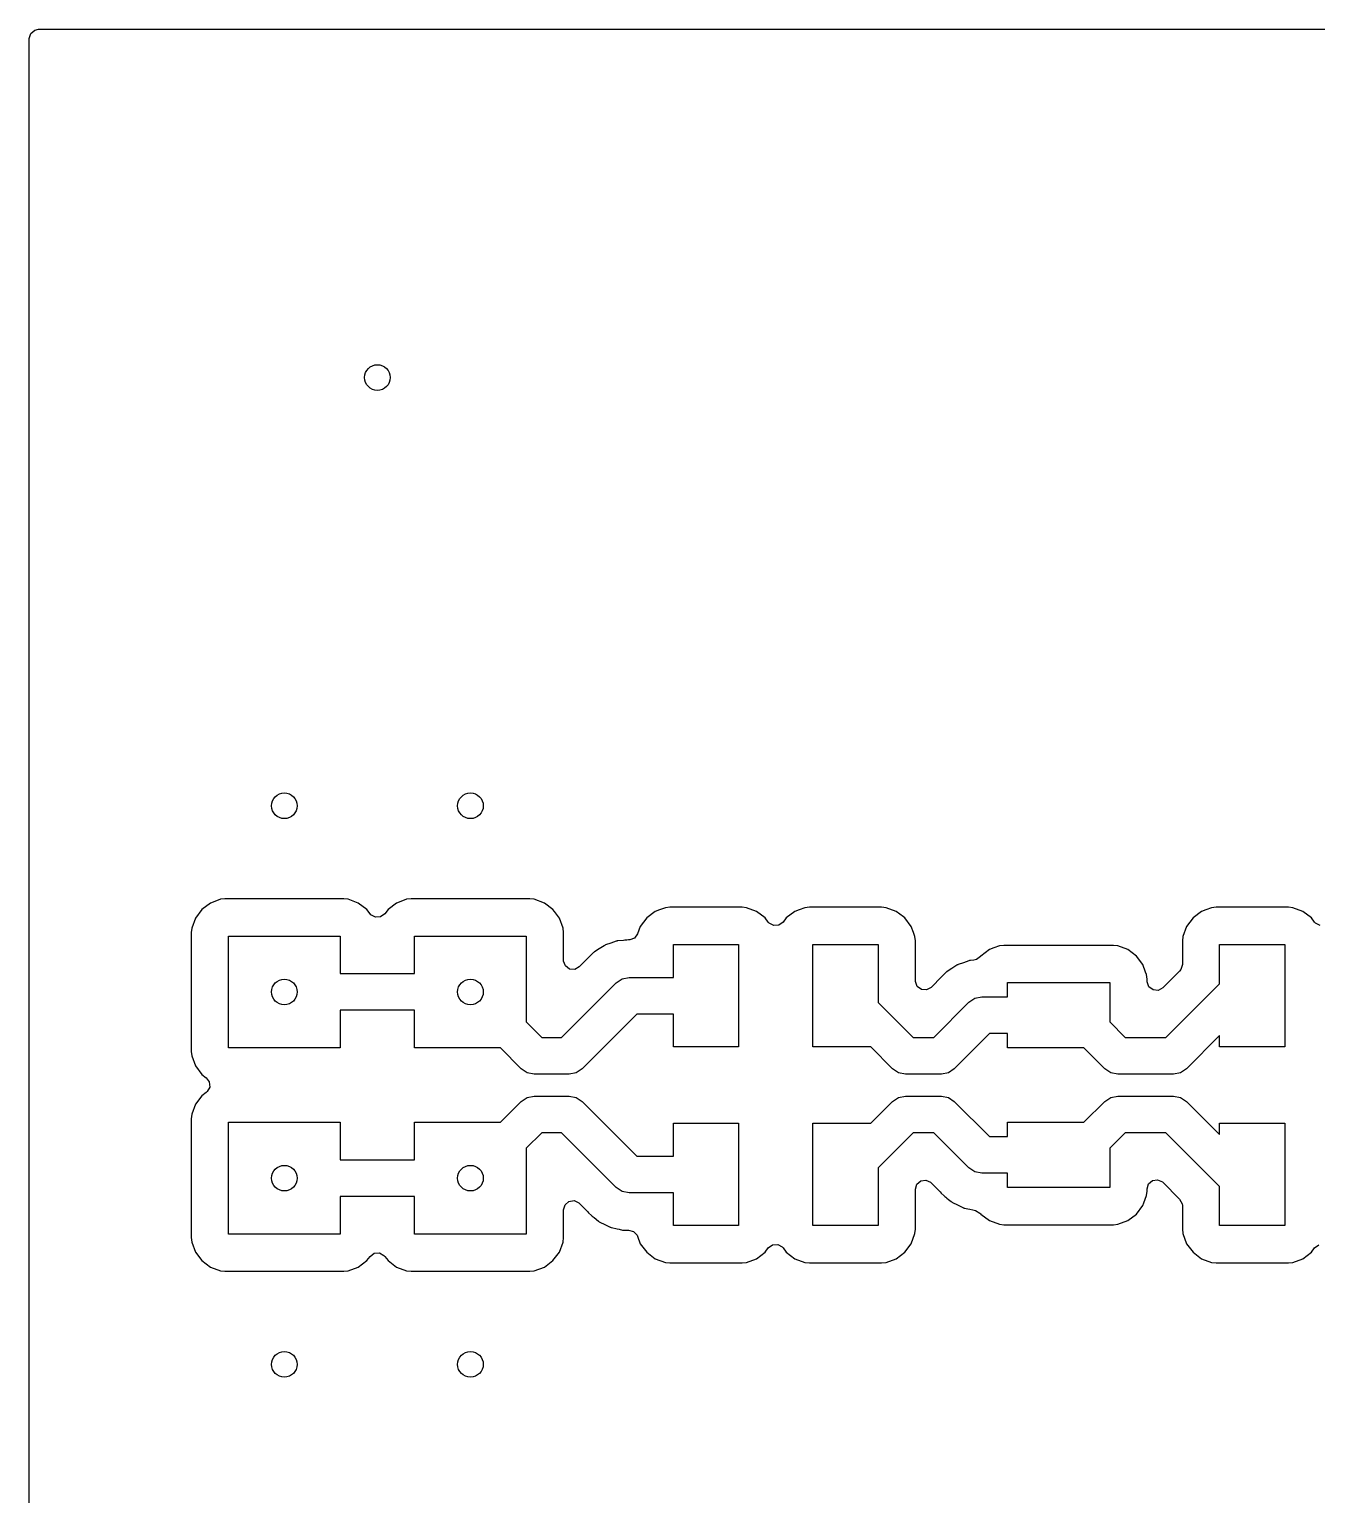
# Model space of a CAD drawing. Extents: x 0.01 to 1.59, y 0.01 to 1.59.
# Drawn here: x 0.013 to 0.705, y 0.8 to 1.587 of the extents above; entities that cross this region are included whole.
import ezdxf

# ---------------------------------------------------------------- set-up
doc = ezdxf.new("R2010")
doc.units = 0
doc.header["$MEASUREMENT"] = 0
doc.layers.add('BLACK', color=7, linetype='CONTINUOUS')

msp = doc.modelspace()

# ---------------------------------------------------------------- linework, layer by layer
at = {"layer": 'BLACK', "linetype": 'CONTINUOUS'}
for p, q in [((0.012972, 1.58207), (0.01376, 1.58475)), ((0.012972, 0.358483), (0.012972, 1.58207)), ((0.01376, 1.58475), (0.015872, 1.58658)), ((0.015872, 1.58658), (0.017933, 1.58703)), ((0.017933, 1.58703), (0.974823, 1.58703)), ((0.110307, 1.11775), (0.105698, 1.1143)), ((0.112633, 1.11862), (0.110307, 1.11775)), ((0.110307, 1.11775), (0.110307, 1.11775)), ((0.110307, 1.11775), (0.110307, 1.11775)), ((0.115701, 1.11976), (0.112633, 1.11862)), ((0.118085, 1.12002), (0.115701, 1.11976)), ((0.115701, 1.11976), (0.115701, 1.11976)), ((0.181915, 1.12002), (0.118085, 1.12002)), ((0.118085, 1.12002), (0.118085, 1.12002)), ((0.118085, 1.12002), (0.118085, 1.12002)), ((0.184299, 1.11976), (0.181915, 1.12002)), ((0.181915, 1.12002), (0.181915, 1.12002)), ((0.181915, 1.12002), (0.181915, 1.12002)), ((0.189693, 1.11775), (0.184299, 1.11976)), ((0.184299, 1.11976), (0.184299, 1.11976)), ((0.184299, 1.11976), (0.184299, 1.11976)), ((0.194302, 1.1143), (0.189693, 1.11775)), ((0.189693, 1.11775), (0.189693, 1.11775)), ((0.189693, 1.11775), (0.189693, 1.11775)), ((0.210307, 1.11775), (0.205698, 1.1143)), ((0.212633, 1.11862), (0.210307, 1.11775)), ((0.210307, 1.11775), (0.210307, 1.11775)), ((0.210307, 1.11775), (0.210307, 1.11775)), ((0.215701, 1.11976), (0.212633, 1.11862)), ((0.218085, 1.12002), (0.215701, 1.11976)), ((0.215701, 1.11976), (0.215701, 1.11976)), ((0.281915, 1.12002), (0.218085, 1.12002)), ((0.218085, 1.12002), (0.218085, 1.12002)), ((0.218085, 1.12002), (0.218085, 1.12002)), ((0.284299, 1.11976), (0.281915, 1.12002)), ((0.281915, 1.12002), (0.281915, 1.12002)), ((0.281915, 1.12002), (0.281915, 1.12002)), ((0.289693, 1.11775), (0.284299, 1.11976)), ((0.284299, 1.11976), (0.284299, 1.11976)), ((0.284299, 1.11976), (0.284299, 1.11976)), ((0.294302, 1.1143), (0.289693, 1.11775)), ((0.289693, 1.11775), (0.289693, 1.11775)), ((0.289693, 1.11775), (0.289693, 1.11775)), ((0.105698, 1.1143), (0.102249, 1.10969)), ((0.196029, 1.11199), (0.194302, 1.1143)), ((0.196492, 1.11146), (0.196029, 1.11199)), ((0.198946, 1.11012), (0.196492, 1.11146)), ((0.201734, 1.11032), (0.198946, 1.11012)), ((0.203971, 1.11199), (0.201734, 1.11032)), ((0.205698, 1.1143), (0.203971, 1.11199)), ((0.295088, 1.11325), (0.294302, 1.1143)), ((0.297752, 1.10969), (0.295088, 1.11325)), ((0.344698, 1.1098), (0.341249, 1.10519)), ((0.349307, 1.11325), (0.344698, 1.1098)), ((0.351633, 1.11412), (0.349307, 1.11325)), ((0.349307, 1.11325), (0.349307, 1.11325)), ((0.349307, 1.11325), (0.349307, 1.11325)), ((0.354701, 1.11526), (0.351633, 1.11412)), ((0.357085, 1.11552), (0.354701, 1.11526)), ((0.354701, 1.11526), (0.354701, 1.11526)), ((0.395915, 1.11552), (0.357085, 1.11552)), ((0.357085, 1.11552), (0.357085, 1.11552)), ((0.357085, 1.11552), (0.357085, 1.11552)), ((0.398299, 1.11526), (0.395915, 1.11552)), ((0.395915, 1.11552), (0.395915, 1.11552)), ((0.395915, 1.11552), (0.395915, 1.11552)), ((0.403693, 1.11325), (0.398299, 1.11526)), ((0.398299, 1.11526), (0.398299, 1.11526)), ((0.398299, 1.11526), (0.398299, 1.11526)), ((0.408302, 1.1098), (0.403693, 1.11325)), ((0.403693, 1.11325), (0.403693, 1.11325)), ((0.403693, 1.11325), (0.403693, 1.11325)), ((0.410029, 1.10749), (0.408302, 1.1098)), ((0.419698, 1.1098), (0.417971, 1.10749)), ((0.424307, 1.11325), (0.419698, 1.1098)), ((0.426633, 1.11412), (0.424307, 1.11325)), ((0.424307, 1.11325), (0.424307, 1.11325)), ((0.424307, 1.11325), (0.424307, 1.11325)), ((0.429701, 1.11526), (0.426633, 1.11412)), ((0.432085, 1.11552), (0.429701, 1.11526)), ((0.429701, 1.11526), (0.429701, 1.11526)), ((0.470915, 1.11552), (0.432085, 1.11552)), ((0.432085, 1.11552), (0.432085, 1.11552)), ((0.432085, 1.11552), (0.432085, 1.11552)), ((0.473299, 1.11526), (0.470915, 1.11552)), ((0.470915, 1.11552), (0.470915, 1.11552)), ((0.470915, 1.11552), (0.470915, 1.11552)), ((0.478693, 1.11325), (0.473299, 1.11526)), ((0.473299, 1.11526), (0.473299, 1.11526)), ((0.473299, 1.11526), (0.473299, 1.11526)), ((0.482627, 1.11031), (0.478693, 1.11325)), ((0.478693, 1.11325), (0.478693, 1.11325)), ((0.478693, 1.11325), (0.478693, 1.11325)), ((0.483302, 1.1098), (0.482627, 1.11031)), ((0.486752, 1.10519), (0.483302, 1.1098)), ((0.638198, 1.1098), (0.634749, 1.10519)), ((0.642807, 1.11325), (0.638198, 1.1098)), ((0.645133, 1.11412), (0.642807, 1.11325)), ((0.642807, 1.11325), (0.642807, 1.11325)), ((0.642807, 1.11325), (0.642807, 1.11325)), ((0.648201, 1.11526), (0.645133, 1.11412)), ((0.650585, 1.11552), (0.648201, 1.11526)), ((0.648201, 1.11526), (0.648201, 1.11526)), ((0.689415, 1.11552), (0.650585, 1.11552)), ((0.650585, 1.11552), (0.650585, 1.11552)), ((0.650585, 1.11552), (0.650585, 1.11552)), ((0.691799, 1.11526), (0.689415, 1.11552)), ((0.689415, 1.11552), (0.689415, 1.11552)), ((0.689415, 1.11552), (0.689415, 1.11552)), ((0.697193, 1.11325), (0.691799, 1.11526)), ((0.691799, 1.11526), (0.691799, 1.11526)), ((0.691799, 1.11526), (0.691799, 1.11526)), ((0.701802, 1.1098), (0.697193, 1.11325)), ((0.697193, 1.11325), (0.697193, 1.11325)), ((0.697193, 1.11325), (0.697193, 1.11325)), ((0.703529, 1.10749), (0.701802, 1.1098)), ((0.100237, 1.1043), (0.09998, 1.10192)), ((0.09998, 1.10192), (0.09998, 1.03808)), ((0.102248, 1.10969), (0.100237, 1.1043)), ((0.100237, 1.1043), (0.100237, 1.1043)), ((0.102249, 1.10969), (0.102248, 1.10969)), ((0.299763, 1.1043), (0.297752, 1.10969)), ((0.30002, 1.10191), (0.299763, 1.1043)), ((0.30002, 1.08761), (0.30002, 1.10191)), ((0.341248, 1.10519), (0.339763, 1.10121)), ((0.341249, 1.10519), (0.341248, 1.10519)), ((0.410492, 1.10696), (0.410029, 1.10749)), ((0.412946, 1.10562), (0.410492, 1.10696)), ((0.415734, 1.10582), (0.412946, 1.10562)), ((0.417971, 1.10749), (0.415734, 1.10582)), ((0.487974, 1.10192), (0.486752, 1.10519)), ((0.488763, 1.0998), (0.487974, 1.10192)), ((0.634748, 1.10519), (0.632737, 1.0998)), ((0.634749, 1.10519), (0.634748, 1.10519)), ((0.703992, 1.10696), (0.703529, 1.10749)), ((0.706446, 1.10562), (0.703992, 1.10696)), ((0.12, 1.04), (0.12, 1.1)), ((0.12, 1.1), (0.18, 1.1)), ((0.18, 1.1), (0.18, 1.07984)), ((0.22, 1.07984), (0.22, 1.1)), ((0.22, 1.1), (0.28, 1.1)), ((0.28, 1.1), (0.28, 1.05392)), ((0.321757, 1.09487), (0.319203, 1.09319)), ((0.322015, 1.095), (0.321757, 1.09487)), ((0.321757, 1.09487), (0.321757, 1.09487)), ((0.322281, 1.09513), (0.322014, 1.095)), ((0.322014, 1.095), (0.322015, 1.095)), ((0.322282, 1.09513), (0.322281, 1.09513)), ((0.322544, 1.09525), (0.322282, 1.09513)), ((0.325444, 1.09621), (0.322544, 1.09525)), ((0.322544, 1.09525), (0.322544, 1.09525)), ((0.328316, 1.09726), (0.325444, 1.09621)), ((0.328317, 1.09726), (0.328316, 1.09726)), ((0.328598, 1.09732), (0.328317, 1.09726)), ((0.328887, 1.09739), (0.328597, 1.09732)), ((0.328597, 1.09732), (0.328598, 1.09732)), ((0.32917, 1.09744), (0.328887, 1.09739)), ((0.328887, 1.09739), (0.328887, 1.09739)), ((0.332215, 1.09771), (0.32917, 1.09744)), ((0.32917, 1.09744), (0.32917, 1.09744)), ((0.332863, 1.09779), (0.332215, 1.09771)), ((0.333511, 1.09786), (0.332863, 1.09779)), ((0.333837, 1.09786), (0.333511, 1.09786)), ((0.334054, 1.09787), (0.333837, 1.09786)), ((0.334831, 1.09794), (0.334054, 1.09787)), ((0.335547, 1.098), (0.334831, 1.09794)), ((0.338088, 1.09897), (0.335547, 1.098)), ((0.339763, 1.10121), (0.338088, 1.09897)), ((0.359, 1.07784), (0.359, 1.0955)), ((0.359, 1.0955), (0.394, 1.0955)), ((0.394, 1.0955), (0.394, 1.0405)), ((0.434, 1.0405), (0.434, 1.0955)), ((0.434, 1.0955), (0.469, 1.0955)), ((0.469, 1.0955), (0.469, 1.06442)), ((0.48902, 1.09742), (0.488763, 1.0998)), ((0.488763, 1.0998), (0.488763, 1.0998)), ((0.48902, 1.09741), (0.48902, 1.09742)), ((0.48902, 1.07598), (0.48902, 1.09741)), ((0.534201, 1.09476), (0.531248, 1.09366)), ((0.536585, 1.09502), (0.534201, 1.09476)), ((0.534201, 1.09476), (0.534201, 1.09476)), ((0.595415, 1.09502), (0.536585, 1.09502)), ((0.536585, 1.09502), (0.536585, 1.09502)), ((0.536585, 1.09502), (0.536585, 1.09502)), ((0.597799, 1.09476), (0.595415, 1.09502)), ((0.595415, 1.09502), (0.595415, 1.09502)), ((0.595415, 1.09502), (0.595415, 1.09502)), ((0.603193, 1.09275), (0.597799, 1.09476)), ((0.597799, 1.09476), (0.597799, 1.09476)), ((0.597799, 1.09476), (0.597799, 1.09476)), ((0.632737, 1.0998), (0.63248, 1.09742)), ((0.63248, 1.09742), (0.63248, 1.08477)), ((0.632737, 1.0998), (0.632737, 1.0998)), ((0.6525, 1.07442), (0.6525, 1.0955)), ((0.6525, 1.0955), (0.6875, 1.0955)), ((0.6875, 1.0955), (0.6875, 1.0405)), ((0.30002, 1.08698), (0.30002, 1.08761)), ((0.300032, 1.08662), (0.30002, 1.08698)), ((0.301009, 1.084), (0.300032, 1.08662)), ((0.313826, 1.08881), (0.308488, 1.08347)), ((0.315924, 1.09103), (0.313826, 1.08881)), ((0.316145, 1.09122), (0.315924, 1.09103)), ((0.316374, 1.09141), (0.316144, 1.09122)), ((0.316144, 1.09122), (0.316145, 1.09122)), ((0.316376, 1.0914), (0.316374, 1.09141)), ((0.316602, 1.09158), (0.316376, 1.0914)), ((0.319203, 1.09319), (0.316602, 1.09158)), ((0.316602, 1.09158), (0.316602, 1.09158)), ((0.517816, 1.08676), (0.514944, 1.08571)), ((0.517817, 1.08676), (0.517816, 1.08676)), ((0.518098, 1.08682), (0.517817, 1.08676)), ((0.518387, 1.08689), (0.518097, 1.08682)), ((0.518097, 1.08682), (0.518098, 1.08682)), ((0.51867, 1.08694), (0.518387, 1.08689)), ((0.518387, 1.08689), (0.518387, 1.08689)), ((0.520488, 1.0871), (0.51867, 1.08694)), ((0.51867, 1.08694), (0.51867, 1.08694)), ((0.521789, 1.0874), (0.520488, 1.0871)), ((0.524027, 1.08907), (0.521789, 1.0874)), ((0.524198, 1.0893), (0.524027, 1.08907)), ((0.528807, 1.09275), (0.524198, 1.0893)), ((0.531248, 1.09366), (0.528807, 1.09275)), ((0.528807, 1.09275), (0.528807, 1.09275)), ((0.528807, 1.09275), (0.528807, 1.09275)), ((0.607802, 1.0893), (0.603193, 1.09275)), ((0.603193, 1.09275), (0.603193, 1.09275)), ((0.603193, 1.09275), (0.603193, 1.09275)), ((0.61121, 1.08475), (0.607802, 1.0893)), ((0.18, 1.07984), (0.22, 1.07984)), ((0.303247, 1.08233), (0.301009, 1.084)), ((0.306035, 1.08213), (0.303247, 1.08233)), ((0.308488, 1.08347), (0.306035, 1.08213)), ((0.503326, 1.07831), (0.497488, 1.07247)), ((0.504261, 1.0793), (0.503326, 1.07831)), ((0.505424, 1.08053), (0.504261, 1.0793)), ((0.505645, 1.08072), (0.505424, 1.08053)), ((0.505874, 1.08091), (0.505644, 1.08072)), ((0.505644, 1.08072), (0.505645, 1.08072)), ((0.505876, 1.0809), (0.505874, 1.08091)), ((0.506102, 1.08108), (0.505876, 1.0809)), ((0.508703, 1.08269), (0.506102, 1.08108)), ((0.506102, 1.08108), (0.506102, 1.08108)), ((0.511257, 1.08437), (0.508703, 1.08269)), ((0.511515, 1.0845), (0.511257, 1.08437)), ((0.511257, 1.08437), (0.511257, 1.08437)), ((0.511781, 1.08463), (0.511514, 1.0845)), ((0.511514, 1.0845), (0.511515, 1.0845)), ((0.511782, 1.08463), (0.511781, 1.08463)), ((0.512044, 1.08475), (0.511782, 1.08463)), ((0.514944, 1.08571), (0.512044, 1.08475)), ((0.512044, 1.08475), (0.512044, 1.08475)), ((0.611252, 1.08469), (0.61121, 1.08475)), ((0.612734, 1.08072), (0.611252, 1.08469)), ((0.613263, 1.0793), (0.612734, 1.08072)), ((0.61352, 1.07692), (0.613263, 1.0793)), ((0.613263, 1.0793), (0.613263, 1.0793)), ((0.631027, 1.08126), (0.621988, 1.07222)), ((0.631693, 1.08208), (0.631027, 1.08126)), ((0.63248, 1.08477), (0.631693, 1.08208)), ((0.298921, 1.04559), (0.32829, 1.07496)), ((0.32829, 1.07496), (0.331483, 1.07709)), ((0.331483, 1.07709), (0.33525, 1.07784)), ((0.33525, 1.07784), (0.33525, 1.07784)), ((0.33525, 1.07784), (0.359, 1.07784)), ((0.489032, 1.07562), (0.48902, 1.07598)), ((0.490009, 1.073), (0.489032, 1.07562)), ((0.492247, 1.07133), (0.490009, 1.073)), ((0.495035, 1.07113), (0.492247, 1.07133)), ((0.497488, 1.07247), (0.495035, 1.07113)), ((0.5385, 1.06734), (0.5385, 1.075)), ((0.5385, 1.075), (0.5935, 1.075)), ((0.5935, 1.075), (0.5935, 1.05392)), ((0.61352, 1.07691), (0.61352, 1.07692)), ((0.61352, 1.07573), (0.61352, 1.07691)), ((0.613532, 1.07537), (0.61352, 1.07573)), ((0.614509, 1.07275), (0.613532, 1.07537)), ((0.616747, 1.07108), (0.614509, 1.07275)), ((0.619535, 1.07088), (0.616747, 1.07108)), ((0.621988, 1.07222), (0.619535, 1.07088)), ((0.623671, 1.04559), (0.6525, 1.07442)), ((0.469, 1.06442), (0.487829, 1.04559)), ((0.498921, 1.04559), (0.51779, 1.06446)), ((0.51779, 1.06446), (0.520983, 1.06659)), ((0.520983, 1.06659), (0.52475, 1.06734)), ((0.52475, 1.06734), (0.5385, 1.06734)), ((0.22, 1.06016), (0.18, 1.06016)), ((0.18, 1.06016), (0.18, 1.04)), ((0.22, 1.04), (0.22, 1.06016)), ((0.339327, 1.05816), (0.309958, 1.02879)), ((0.359, 1.05816), (0.339327, 1.05816)), ((0.359, 1.0405), (0.359, 1.05816)), ((0.28, 1.05392), (0.288329, 1.04559)), ((0.528827, 1.04766), (0.509958, 1.02879)), ((0.5385, 1.04766), (0.528827, 1.04766)), ((0.5385, 1.04), (0.5385, 1.04766)), ((0.5935, 1.05392), (0.601829, 1.04559)), ((0.18, 1.04), (0.12, 1.04)), ((0.266081, 1.04), (0.22, 1.04)), ((0.277292, 1.02879), (0.266081, 1.04)), ((0.288329, 1.04559), (0.298921, 1.04559)), ((0.394, 1.0405), (0.359, 1.0405)), ((0.465081, 1.0405), (0.434, 1.0405)), ((0.476792, 1.02879), (0.465081, 1.0405)), ((0.487829, 1.04559), (0.498921, 1.04559)), ((0.579581, 1.04), (0.5385, 1.04)), ((0.590792, 1.02879), (0.579581, 1.04)), ((0.601829, 1.04559), (0.623671, 1.04559)), ((0.6525, 1.04658), (0.634708, 1.02879)), ((0.6525, 1.0405), (0.6525, 1.04658)), ((0.6875, 1.0405), (0.6525, 1.0405)), ((0.09998, 1.03808), (0.100237, 1.0357)), ((0.100237, 1.0357), (0.100237, 1.0357)), ((0.100237, 1.0357), (0.102248, 1.03031)), ((0.102248, 1.03031), (0.102249, 1.03031)), ((0.102249, 1.03031), (0.105698, 1.0257)), ((0.105698, 1.0257), (0.108006, 1.02397)), ((0.108006, 1.02397), (0.109681, 1.02173)), ((0.280485, 1.02665), (0.277292, 1.02879)), ((0.284252, 1.02591), (0.280485, 1.02665)), ((0.302998, 1.02591), (0.284252, 1.02591)), ((0.284252, 1.02591), (0.284252, 1.02591)), ((0.306765, 1.02665), (0.302998, 1.02591)), ((0.309958, 1.02879), (0.306765, 1.02665)), ((0.479985, 1.02665), (0.476792, 1.02879)), ((0.483752, 1.02591), (0.479985, 1.02665)), ((0.502998, 1.02591), (0.483752, 1.02591)), ((0.483752, 1.02591), (0.483752, 1.02591)), ((0.506765, 1.02665), (0.502998, 1.02591)), ((0.509958, 1.02879), (0.506765, 1.02665)), ((0.593985, 1.02665), (0.590792, 1.02879)), ((0.597752, 1.02591), (0.593985, 1.02665)), ((0.627748, 1.02591), (0.597752, 1.02591)), ((0.631515, 1.02665), (0.627748, 1.02591)), ((0.634708, 1.02879), (0.631515, 1.02665)), ((0.108006, 1.01603), (0.105698, 1.0143)), ((0.108541, 1.01649), (0.108006, 1.01603)), ((0.10988, 1.01895), (0.108541, 1.01649)), ((0.109681, 1.02173), (0.10988, 1.01895)), ((0.102248, 1.00969), (0.100237, 1.0043)), ((0.102249, 1.00969), (0.102248, 1.00969)), ((0.105698, 1.0143), (0.102249, 1.00969)), ((0.266081, 1), (0.277292, 1.01121)), ((0.277292, 1.01121), (0.280485, 1.01335)), ((0.280485, 1.01335), (0.284252, 1.01409)), ((0.284252, 1.01409), (0.284252, 1.01409)), ((0.284252, 1.01409), (0.284252, 1.01409)), ((0.284252, 1.01409), (0.302998, 1.01409)), ((0.302998, 1.01409), (0.306764, 1.01335)), ((0.306764, 1.01335), (0.306765, 1.01335)), ((0.306765, 1.01335), (0.309958, 1.01121)), ((0.309958, 1.01121), (0.339327, 0.981843)), ((0.465081, 0.9995), (0.476792, 1.01121)), ((0.476792, 1.01121), (0.479985, 1.01335)), ((0.479985, 1.01335), (0.483752, 1.01409)), ((0.483752, 1.01409), (0.483752, 1.01409)), ((0.483752, 1.01409), (0.483752, 1.01409)), ((0.483752, 1.01409), (0.502998, 1.01409)), ((0.502998, 1.01409), (0.506764, 1.01335)), ((0.506764, 1.01335), (0.506765, 1.01335)), ((0.506765, 1.01335), (0.509958, 1.01121)), ((0.509958, 1.01121), (0.528827, 0.992343)), ((0.579581, 1), (0.590792, 1.01121)), ((0.590792, 1.01121), (0.593985, 1.01335)), ((0.593985, 1.01335), (0.597752, 1.01409)), ((0.597752, 1.01409), (0.627748, 1.01409)), ((0.627748, 1.01409), (0.631515, 1.01335)), ((0.631515, 1.01335), (0.634708, 1.01121)), ((0.634708, 1.01121), (0.6525, 0.993419)), ((0.100237, 1.0043), (0.09998, 1.00192)), ((0.09998, 1.00192), (0.09998, 0.938085)), ((0.100237, 1.0043), (0.100237, 1.0043)), ((0.12, 0.94), (0.12, 1)), ((0.12, 1), (0.18, 1)), ((0.18, 1), (0.18, 0.979843)), ((0.22, 0.979843), (0.22, 1)), ((0.22, 1), (0.266081, 1)), ((0.5385, 0.992343), (0.5385, 1)), ((0.5385, 1), (0.579581, 1)), ((0.288329, 0.994409), (0.28, 0.986081)), ((0.298921, 0.994409), (0.288329, 0.994409)), ((0.32829, 0.96504), (0.298921, 0.994409)), ((0.359, 0.981843), (0.359, 0.9995)), ((0.359, 0.9995), (0.394, 0.9995)), ((0.394, 0.9995), (0.394, 0.9445)), ((0.434, 0.9445), (0.434, 0.9995)), ((0.434, 0.9995), (0.465081, 0.9995)), ((0.487829, 0.994409), (0.469, 0.975581)), ((0.498921, 0.994409), (0.487829, 0.994409)), ((0.51779, 0.97554), (0.498921, 0.994409)), ((0.528827, 0.992343), (0.5385, 0.992343)), ((0.601829, 0.994409), (0.5935, 0.986081)), ((0.623671, 0.994409), (0.601829, 0.994409)), ((0.6525, 0.965581), (0.623671, 0.994409)), ((0.6525, 0.993419), (0.6525, 0.9995)), ((0.6525, 0.9995), (0.6875, 0.9995)), ((0.6875, 0.9995), (0.6875, 0.9445)), ((0.28, 0.986081), (0.28, 0.94)), ((0.5935, 0.986081), (0.5935, 0.965)), ((0.18, 0.979843), (0.22, 0.979843)), ((0.339327, 0.981843), (0.359, 0.981843)), ((0.469, 0.975581), (0.469, 0.9445)), ((0.489807, 0.966705), (0.49192, 0.968535)), ((0.49192, 0.968535), (0.494686, 0.968933)), ((0.494686, 0.968933), (0.497229, 0.967772)), ((0.520983, 0.973407), (0.51779, 0.97554)), ((0.51779, 0.97554), (0.51779, 0.97554)), ((0.52475, 0.972657), (0.520983, 0.973407)), ((0.5385, 0.972657), (0.52475, 0.972657)), ((0.5385, 0.965), (0.5385, 0.972657)), ((0.614307, 0.966955), (0.61642, 0.968785)), ((0.61642, 0.968785), (0.619186, 0.969183)), ((0.619186, 0.969183), (0.621729, 0.968022)), ((0.331483, 0.962907), (0.32829, 0.96504)), ((0.33525, 0.962157), (0.331483, 0.962907)), ((0.359, 0.962157), (0.33525, 0.962157)), ((0.33525, 0.962157), (0.33525, 0.962157)), ((0.359, 0.9445), (0.359, 0.962157)), ((0.48902, 0.964023), (0.489807, 0.966705)), ((0.48902, 0.942585), (0.48902, 0.964023)), ((0.497229, 0.967772), (0.497488, 0.96753)), ((0.497488, 0.96753), (0.50184, 0.963178)), ((0.50184, 0.963178), (0.502312, 0.962633)), ((0.502312, 0.962633), (0.502881, 0.961868)), ((0.502881, 0.961868), (0.502881, 0.961868)), ((0.502881, 0.961868), (0.504473, 0.960532)), ((0.504473, 0.960532), (0.504632, 0.960386)), ((0.504632, 0.960386), (0.504864, 0.960154)), ((0.5935, 0.965), (0.5385, 0.965)), ((0.612532, 0.958741), (0.613263, 0.960701)), ((0.613263, 0.960701), (0.61352, 0.963085)), ((0.613263, 0.960701), (0.613263, 0.960701)), ((0.61352, 0.964273), (0.614307, 0.966955)), ((0.61352, 0.963085), (0.61352, 0.964273)), ((0.61352, 0.963085), (0.61352, 0.963085)), ((0.621729, 0.968022), (0.621988, 0.96778)), ((0.621988, 0.96778), (0.631027, 0.958741)), ((0.6525, 0.9445), (0.6525, 0.965581)), ((0.22, 0.960157), (0.18, 0.960157)), ((0.18, 0.960157), (0.18, 0.94)), ((0.22, 0.94), (0.22, 0.960157)), ((0.30002, 0.953023), (0.300807, 0.955705)), ((0.30002, 0.938085), (0.30002, 0.953023)), ((0.300807, 0.955705), (0.30292, 0.957535)), ((0.30292, 0.957535), (0.305686, 0.957933)), ((0.305686, 0.957933), (0.308229, 0.956772)), ((0.308229, 0.956772), (0.308488, 0.95653)), ((0.308488, 0.95653), (0.31234, 0.952678)), ((0.31234, 0.952678), (0.312811, 0.952133)), ((0.504864, 0.960154), (0.504864, 0.960154)), ((0.504864, 0.960154), (0.505331, 0.959786)), ((0.505331, 0.959786), (0.505887, 0.959345)), ((0.505887, 0.959345), (0.506762, 0.958612)), ((0.506762, 0.958612), (0.508229, 0.957381)), ((0.508229, 0.957381), (0.50847, 0.957222)), ((0.50847, 0.957222), (0.508469, 0.95722)), ((0.508469, 0.95722), (0.508719, 0.95706)), ((0.508719, 0.95706), (0.508721, 0.957062)), ((0.508721, 0.957062), (0.508966, 0.956911)), ((0.508966, 0.956911), (0.511736, 0.955619)), ((0.511736, 0.955619), (0.514467, 0.954248)), ((0.514467, 0.954248), (0.514738, 0.954149)), ((0.514738, 0.954149), (0.514737, 0.954146)), ((0.514737, 0.954146), (0.515018, 0.954049)), ((0.515018, 0.954049), (0.515019, 0.954051)), ((0.515019, 0.954051), (0.515293, 0.953961)), ((0.515293, 0.953961), (0.518287, 0.953342)), ((0.518287, 0.953342), (0.519825, 0.952978)), ((0.519825, 0.952978), (0.521318, 0.952624)), ((0.521318, 0.952624), (0.523746, 0.951239)), ((0.607802, 0.950698), (0.611251, 0.955307)), ((0.611251, 0.955307), (0.611252, 0.955307)), ((0.611252, 0.955307), (0.611798, 0.956772)), ((0.611798, 0.956772), (0.612532, 0.958741)), ((0.631027, 0.958741), (0.632367, 0.956288)), ((0.632367, 0.956288), (0.63248, 0.955233)), ((0.63248, 0.955233), (0.63248, 0.942585)), ((0.312811, 0.952133), (0.313381, 0.951368)), ((0.313381, 0.951368), (0.313381, 0.951368)), ((0.313381, 0.951368), (0.314973, 0.950032)), ((0.314973, 0.950032), (0.315132, 0.949886)), ((0.315132, 0.949886), (0.315364, 0.949654)), ((0.315364, 0.949654), (0.315364, 0.949654)), ((0.315364, 0.949654), (0.316388, 0.948845)), ((0.316388, 0.948845), (0.318729, 0.94688)), ((0.318729, 0.94688), (0.31897, 0.946722)), ((0.31897, 0.946722), (0.318969, 0.94672)), ((0.318969, 0.94672), (0.319219, 0.94656)), ((0.319219, 0.94656), (0.319221, 0.946562)), ((0.319221, 0.946562), (0.319466, 0.946411)), ((0.319466, 0.946411), (0.322236, 0.945119)), ((0.322236, 0.945119), (0.324967, 0.943748)), ((0.394, 0.9445), (0.359, 0.9445)), ((0.469, 0.9445), (0.434, 0.9445)), ((0.523746, 0.951239), (0.524145, 0.95077)), ((0.524145, 0.95077), (0.524198, 0.950698)), ((0.524198, 0.950698), (0.528807, 0.947249)), ((0.528807, 0.947249), (0.528807, 0.947248)), ((0.528807, 0.947248), (0.534201, 0.945237)), ((0.534201, 0.945237), (0.534201, 0.945237)), ((0.534201, 0.945237), (0.536585, 0.94498)), ((0.536585, 0.94498), (0.536585, 0.94498)), ((0.536585, 0.94498), (0.595415, 0.94498)), ((0.595415, 0.94498), (0.597799, 0.945237)), ((0.597799, 0.945237), (0.603193, 0.947248)), ((0.597799, 0.945237), (0.597799, 0.945237)), ((0.603193, 0.947249), (0.607802, 0.950698)), ((0.603193, 0.947248), (0.603193, 0.947249)), ((0.6875, 0.9445), (0.6525, 0.9445)), ((0.09998, 0.938085), (0.100237, 0.935701)), ((0.18, 0.94), (0.12, 0.94)), ((0.28, 0.94), (0.22, 0.94)), ((0.299763, 0.935701), (0.30002, 0.938085)), ((0.30002, 0.938085), (0.30002, 0.938085)), ((0.30002, 0.938085), (0.30002, 0.938085)), ((0.324967, 0.943748), (0.325238, 0.943649)), ((0.325238, 0.943649), (0.325237, 0.943646)), ((0.325237, 0.943646), (0.325518, 0.943549)), ((0.325518, 0.943549), (0.325519, 0.943551)), ((0.325519, 0.943551), (0.325793, 0.943461)), ((0.325793, 0.943461), (0.328787, 0.942842)), ((0.328787, 0.942842), (0.329872, 0.942585)), ((0.329872, 0.942585), (0.33176, 0.942138)), ((0.33176, 0.942138), (0.33176, 0.942138)), ((0.33176, 0.942138), (0.332047, 0.942104)), ((0.332047, 0.942104), (0.332046, 0.942102)), ((0.332046, 0.942102), (0.332341, 0.942071)), ((0.332341, 0.942071), (0.332342, 0.942074)), ((0.332342, 0.942074), (0.33263, 0.942049)), ((0.33263, 0.942049), (0.332782, 0.942053)), ((0.33263, 0.942049), (0.33263, 0.942049)), ((0.332782, 0.942053), (0.334933, 0.942116)), ((0.334933, 0.942116), (0.337637, 0.941407)), ((0.337637, 0.941407), (0.339528, 0.939348)), ((0.339528, 0.939348), (0.339725, 0.938891)), ((0.339725, 0.938891), (0.341248, 0.934807)), ((0.486752, 0.934807), (0.488763, 0.940201)), ((0.488763, 0.940201), (0.48902, 0.942585)), ((0.488763, 0.940201), (0.488763, 0.940201)), ((0.48902, 0.942585), (0.48902, 0.942585)), ((0.63248, 0.942585), (0.632737, 0.940201)), ((0.632737, 0.940201), (0.632737, 0.940201)), ((0.632737, 0.940201), (0.634748, 0.934807)), ((0.100237, 0.935701), (0.100237, 0.935701)), ((0.100237, 0.935701), (0.102248, 0.930307)), ((0.102248, 0.930307), (0.102249, 0.930307)), ((0.102249, 0.930307), (0.105698, 0.925698)), ((0.196029, 0.928006), (0.198266, 0.929681)), ((0.198266, 0.929681), (0.201054, 0.92988)), ((0.201054, 0.92988), (0.203508, 0.92854)), ((0.294302, 0.925698), (0.297751, 0.930307)), ((0.297751, 0.930307), (0.297752, 0.930307)), ((0.297752, 0.930307), (0.299763, 0.935701)), ((0.299763, 0.935701), (0.299763, 0.935701)), ((0.341248, 0.934807), (0.341249, 0.934807)), ((0.341249, 0.934807), (0.344698, 0.930198)), ((0.344698, 0.930198), (0.349307, 0.926749)), ((0.403693, 0.926749), (0.408302, 0.930198)), ((0.408302, 0.930198), (0.410029, 0.932506)), ((0.410029, 0.932506), (0.412266, 0.934181)), ((0.412266, 0.934181), (0.415054, 0.93438)), ((0.415054, 0.93438), (0.417508, 0.93304)), ((0.417508, 0.93304), (0.417971, 0.932506)), ((0.417971, 0.932506), (0.419698, 0.930198)), ((0.419698, 0.930198), (0.424307, 0.926749)), ((0.478693, 0.926749), (0.483302, 0.930198)), ((0.483302, 0.930198), (0.486751, 0.934807)), ((0.486751, 0.934807), (0.486752, 0.934807)), ((0.634748, 0.934807), (0.634749, 0.934807)), ((0.634749, 0.934807), (0.638198, 0.930198)), ((0.638198, 0.930198), (0.642807, 0.926749)), ((0.697193, 0.926749), (0.701802, 0.930198)), ((0.701802, 0.930198), (0.703529, 0.932506)), ((0.703529, 0.932506), (0.705766, 0.934181)), ((0.105698, 0.925698), (0.110307, 0.922249)), ((0.110307, 0.922249), (0.110307, 0.922248)), ((0.110307, 0.922248), (0.115701, 0.920237)), ((0.184299, 0.920237), (0.189693, 0.922248)), ((0.189693, 0.922249), (0.194302, 0.925698)), ((0.189693, 0.922248), (0.189693, 0.922249)), ((0.194302, 0.925698), (0.196029, 0.928006)), ((0.203508, 0.92854), (0.203971, 0.928006)), ((0.203971, 0.928006), (0.205698, 0.925698)), ((0.205698, 0.925698), (0.210307, 0.922249)), ((0.210307, 0.922249), (0.210307, 0.922248)), ((0.210307, 0.922248), (0.215701, 0.920237)), ((0.284299, 0.920237), (0.289693, 0.922248)), ((0.289693, 0.922249), (0.294302, 0.925698)), ((0.289693, 0.922248), (0.289693, 0.922249)), ((0.349307, 0.926749), (0.349307, 0.926748)), ((0.349307, 0.926748), (0.354701, 0.924737)), ((0.354701, 0.924737), (0.354701, 0.924737)), ((0.354701, 0.924737), (0.357085, 0.92448)), ((0.357085, 0.92448), (0.357085, 0.92448)), ((0.357085, 0.92448), (0.395915, 0.92448)), ((0.395915, 0.92448), (0.398299, 0.924737)), ((0.398299, 0.924737), (0.403693, 0.926748)), ((0.398299, 0.924737), (0.398299, 0.924737)), ((0.403693, 0.926748), (0.403693, 0.926749)), ((0.424307, 0.926749), (0.424307, 0.926748)), ((0.424307, 0.926748), (0.429701, 0.924737)), ((0.429701, 0.924737), (0.429701, 0.924737)), ((0.429701, 0.924737), (0.432085, 0.92448)), ((0.432085, 0.92448), (0.432085, 0.92448)), ((0.432085, 0.92448), (0.470915, 0.92448)), ((0.470915, 0.92448), (0.473299, 0.924737)), ((0.473299, 0.924737), (0.478693, 0.926748)), ((0.473299, 0.924737), (0.473299, 0.924737)), ((0.478693, 0.926748), (0.478693, 0.926749)), ((0.642807, 0.926749), (0.642807, 0.926748)), ((0.642807, 0.926748), (0.648201, 0.924737)), ((0.648201, 0.924737), (0.648201, 0.924737)), ((0.648201, 0.924737), (0.650585, 0.92448)), ((0.650585, 0.92448), (0.650585, 0.92448)), ((0.650585, 0.92448), (0.689415, 0.92448)), ((0.689415, 0.92448), (0.691799, 0.924737)), ((0.691799, 0.924737), (0.697193, 0.926748)), ((0.691799, 0.924737), (0.691799, 0.924737)), ((0.697193, 0.926748), (0.697193, 0.926749)), ((0.115701, 0.920237), (0.115701, 0.920237)), ((0.115701, 0.920237), (0.118085, 0.91998)), ((0.118085, 0.91998), (0.118085, 0.91998)), ((0.118085, 0.91998), (0.181915, 0.91998)), ((0.181915, 0.91998), (0.184299, 0.920237)), ((0.184299, 0.920237), (0.184299, 0.920237)), ((0.215701, 0.920237), (0.215701, 0.920237)), ((0.215701, 0.920237), (0.218085, 0.91998)), ((0.218085, 0.91998), (0.218085, 0.91998)), ((0.218085, 0.91998), (0.281915, 0.91998)), ((0.281915, 0.91998), (0.284299, 0.920237)), ((0.284299, 0.920237), (0.284299, 0.920237))]:
    msp.add_line(p, q, dxfattribs=at)
at = {"layer": 'BLACK'}
for centre in [(0.2, 1.4), (0.15, 1.17), (0.25, 1.17), (0.15, 1.07), (0.25, 1.07), (0.15, 0.97), (0.25, 0.97), (0.15, 0.87), (0.25, 0.87)]:
    msp.add_circle(centre, 0.00689, dxfattribs=at)

doc.saveas('drawing.dxf')
